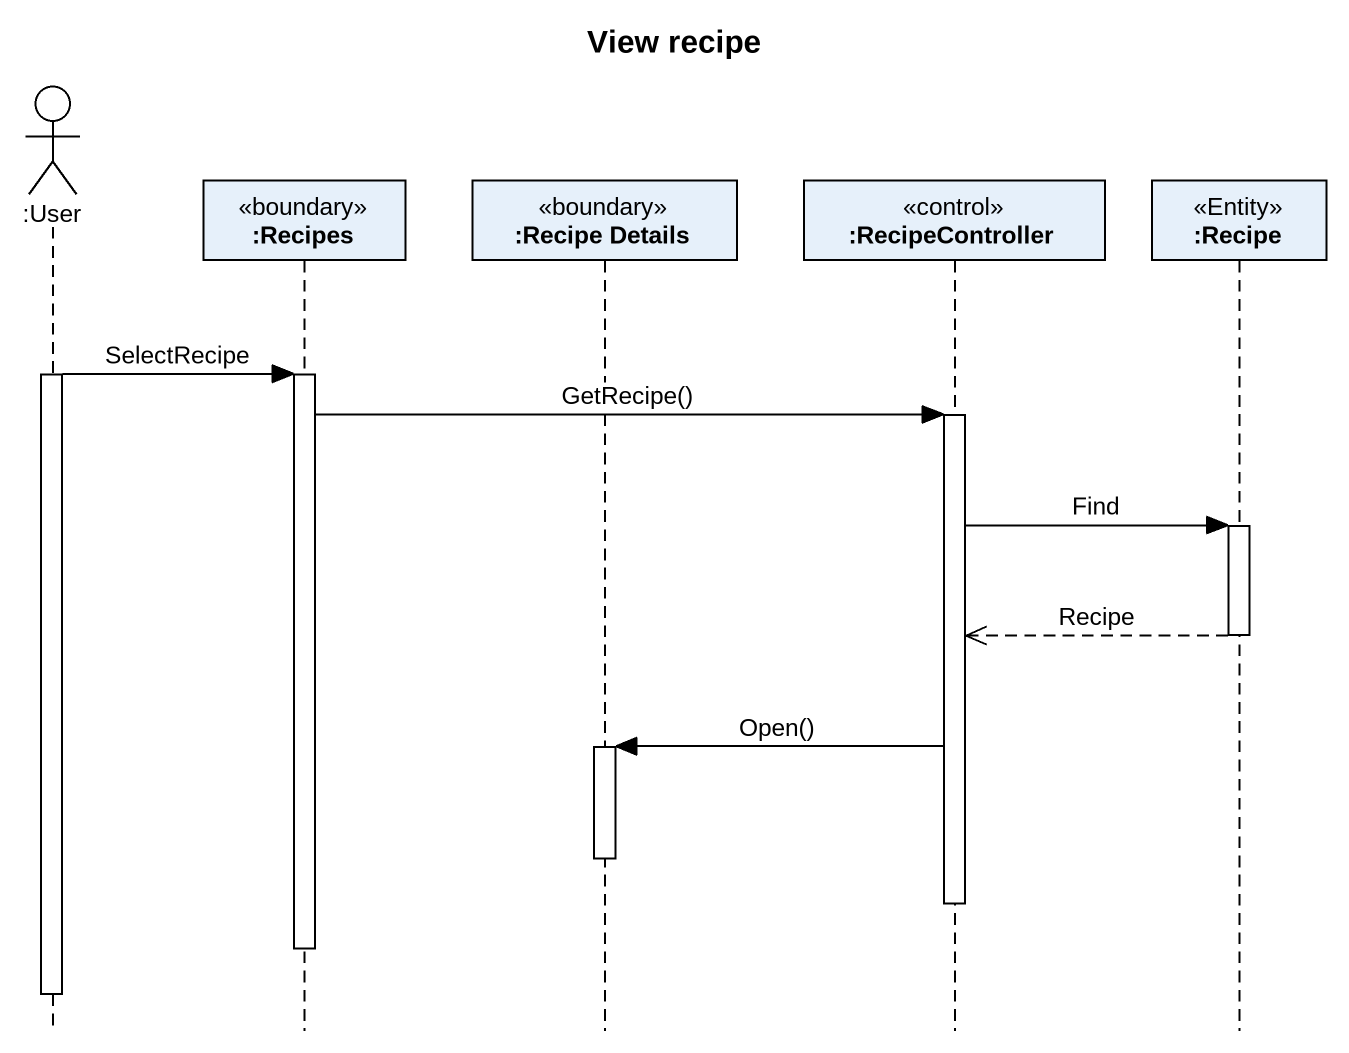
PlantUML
@startuml
title View recipe
hide footbox
actor ":User" as User
participant ":Recipes" as Recipes <<boundary>>
participant ":Recipe Details" as Recipe_Details <<boundary>>
participant ":RecipeController" as RecipeController <<control>>
participant ":Recipe" as Recipe <<Entity>>

activate User
User -> Recipes : SelectRecipe
activate Recipes
Recipes -> RecipeController : GetRecipe()
activate RecipeController
RecipeController -> Recipe : Find
activate Recipe
Recipe -->> RecipeController : Recipe
deactivate Recipe
RecipeController -> Recipe_Details : Open()
activate Recipe_Details
deactivate Recipe_Details
deactivate RecipeController
deactivate Recipes
deactivate User
@enduml
